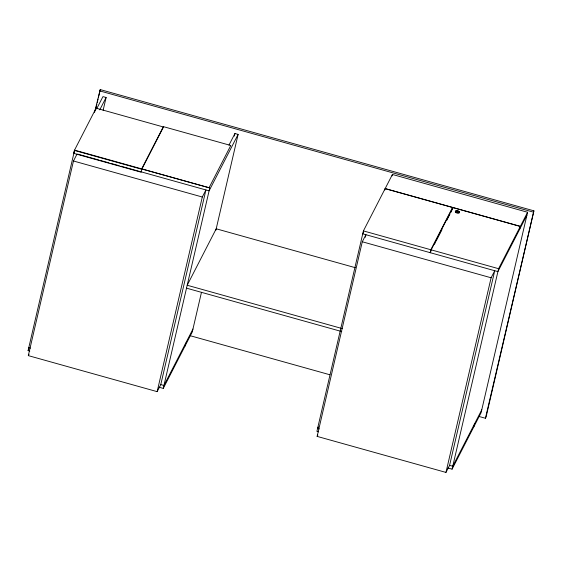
<?xml version="1.0" encoding="UTF-8"?>
<svg xmlns="http://www.w3.org/2000/svg" width="562" height="562" viewBox="0 0 562 562"><rect width="100%" height="100%" fill="white"/><g stroke="black" fill="none" stroke-linecap="round" stroke-linejoin="round"><path stroke-width="0.84" d="M73.699 153.349L74.374 150.426L96.095 108.164L163.5 127.012L141.786 169.274L141.104 172.19L73.699 153.349L74.486 151.81M29.793 351.074L28.1 350.604L74.409 150.981M157.149 391.644L202.299 197.016L205.924 189.956L160.774 384.591L157.149 391.644L28.318 355.627L73.467 160.992L77.092 153.939M94.571 112.477L100.24 89.583L533.9 210.834L486.081 416.983L485.428 418.254L478.662 416.365M95.477 110.11L96.861 104.125M97.261 102.417L98.055 98.996M98.448 97.282L100.24 89.583M103.134 110.3L106.106 97.493L102.937 96.608L96.58 108.979M159.046 387.211L163.268 388.398L209.774 187.926L74.606 150.131M184.989 346.129L185.699 343.143M234.34 136.074L234.937 133.51L238.105 134.402L215.864 230.258M201.47 292.324L192.274 331.952L163.268 388.398M447.858 467.984L452.08 469.165L481.093 412.712L527.592 212.253L392.424 174.459L363.417 230.905L316.912 431.37L318.598 431.848M445.961 472.417L491.111 277.783L494.736 270.729L449.586 465.364L445.961 472.417L317.13 436.393L362.279 241.765L365.904 234.705L365.314 237.269M384.829 190.026L385.174 188.572L520.342 226.36L519.625 229.352M392.086 175.92L392.424 174.459M430.148 252.668L430.822 249.753L452.543 207.483L385.132 188.642M430.499 252.767L431.173 249.851L452.895 207.582L520.3 226.43M451.862 210.406L452.543 207.483M452.558 209.043L452.895 207.582M456.892 212.485L457.461 211.263L457.988 211.635L457.468 212.647L456.892 212.485L457.461 211.263M457.468 212.647L458.037 211.424M452.08 469.165L498.585 268.692L527.592 212.253M473.801 426.902L474.518 423.903M485.428 418.254L533.9 210.834M455.663 211.453L455.747 211.157A1.791 0.752 13.1 0 1 457.454 210.919L457.904 211.031A1.791 0.752 13.1 0 1 459.189 212.029L459.126 212.211A1.791 0.752 13.1 0 1 457.419 212.457L456.969 212.338A1.791 0.752 13.1 0 1 455.684 211.347M99.748 109.864L106.106 97.493M28.1 350.604L28.887 349.065M28.318 355.627L29.041 354.215M228.973 145.108L234.937 133.51M238.105 134.402L209.092 190.841L120.879 166.176M192.956 329.03L163.942 385.476L160.577 384.534M363.53 232.282L362.736 233.82L497.904 271.615L526.917 215.169M318.38 426.909L317.586 428.455L319.272 428.925M317.13 436.393L317.853 434.981M434.489 244.217L435.276 242.679M436.07 241.14L441.992 229.619M446.734 220.395L449.888 214.248M450.682 212.71L451.469 211.172M481.767 409.796L452.754 466.249L449.389 465.301M457.433 211.024L457.882 211.136M456.941 212.443L457.398 212.562M99.586 90.854L533.247 212.106M457.412 211.474L457.988 211.635M456.941 212.274L457.517 212.436M363.417 230.905L498.585 268.692M74.374 150.426L141.786 169.274M77.935 154.171L98.989 160.058M100.668 160.528L109.091 162.882M110.777 163.352L119.193 165.706M73.467 160.992L202.299 197.016M362.279 241.765L491.111 277.783M355.409 267.716L216.208 228.797L187.195 285.243L342.427 328.644M186.521 288.158L341.752 331.559M190.399 335.767L329.88 374.763M28.774 347.681L30.46 348.152M459.028 212.036A2.086 0.878 13.1 0 1 458.466 213.181A2.086 0.878 13.1 0 1 455.627 212.394A2.086 0.878 13.1 0 1 456.189 211.256M457.728 211.41A2.086 0.878 13.1 0 1 458.234 211.579M163.373 126.633L141.652 168.902L209.064 187.743L230.785 145.481L163.373 126.633M457.054 212.499L456.548 212.324A2.086 0.878 13.1 0 1 456.168 210.75A2.086 0.878 13.1 0 1 459.435 211.853A2.086 0.878 13.1 0 1 457.054 212.499"/></g></svg>
